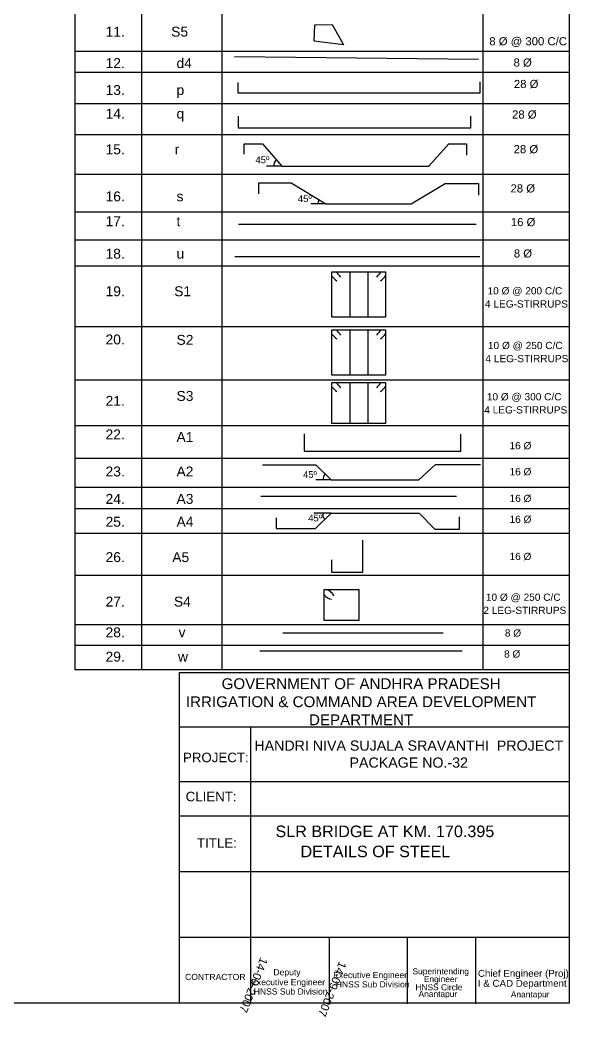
# Model space of a CAD drawing. Header units: inches. Extents: x 19308.8 to 19405.2, y 19125.9 to 19186.4.
# Drawn here: x 19384.81 to 19405.1, y 19125.95 to 19162.77 of the extents above; entities that cross this region are included whole.
import ezdxf

# ---------------------------------------------------------------- set-up
doc = ezdxf.new("R2010")
doc.units = ezdxf.units.IN
doc.header["$MEASUREMENT"] = 0
for name, color, linetype in [('DIMENSION', 255, 'Continuous'), ('DRAWING', 2, 'Continuous'), ('TEXT', 255, 'Continuous'), ('TXT @ 1', 7, 'Continuous')]:
    doc.layers.add(name, color=color, linetype=linetype)
doc.styles.add('Notes', font='arial.ttf', dxfattribs={"height": 0.1})
doc.styles.get("Standard").update_dxf_attribs({"font": 'arial.ttf'})

msp = doc.modelspace()

# ---------------------------------------------------------------- linework, layer by layer
at = {"layer": 'DIMENSION'}
for points in [[(19386.83749, 19186.43127), (19386.83749, 19138.78271), (19405.09623, 19138.78271)], [(19389.31027, 19173.11983), (19389.31027, 19138.78271)], [(19392.27711, 19173.11983), (19392.27711, 19138.78271)], [(19401.91238, 19173.11983), (19401.91238, 19138.78271)], [(19386.83749, 19161.61591), (19405.09623, 19161.61591)], [(19386.83749, 19160.84838), (19405.09623, 19160.84838)], [(19386.83749, 19159.68613), (19405.09623, 19159.68613)], [(19386.83749, 19158.53676), (19405.09623, 19158.53676)], [(19386.83749, 19157.08026), (19405.09623, 19157.08026)], [(19386.83749, 19155.68531), (19405.09623, 19155.68531)], [(19386.83749, 19154.65662), (19405.09623, 19154.65662)], [(19386.83749, 19153.69429), (19405.09623, 19153.69429)], [(19386.83749, 19151.4494), (19405.09623, 19151.4494)], [(19386.83749, 19149.4773), (19405.09623, 19149.4773)], [(19386.83749, 19147.79458), (19405.09623, 19147.79458)], [(19386.83749, 19146.58303), (19405.09623, 19146.58303)], [(19386.83749, 19145.52176), (19405.09623, 19145.52176)], [(19386.83749, 19144.73241), (19405.09623, 19144.73241)], [(19386.83749, 19143.81702), (19405.09623, 19143.81702)], [(19386.83749, 19142.26871), (19405.09623, 19142.26871)], [(19386.83749, 19140.44202), (19405.09623, 19140.44202)], [(19386.83749, 19139.68627), (19405.09623, 19139.68627)], [(19390.70302, 19126.4546), (19390.70302, 19138.6669), (19405.09623, 19138.6669)], [(19390.70302, 19136.66601), (19405.09623, 19136.66601)], [(19393.33244, 19136.66601), (19393.33244, 19126.4546)], [(19390.70302, 19134.64584), (19405.09623, 19134.64584)], [(19390.70302, 19133.37205), (19405.09623, 19133.37205)], [(19390.70302, 19131.32026), (19405.09623, 19131.32026)], [(19390.70302, 19128.89782), (19405.09623, 19128.89782)], [(19396.25173, 19126.43864), (19396.25173, 19128.89782)], [(19399.13233, 19126.43864), (19399.13233, 19128.89782)], [(19401.65674, 19126.43864), (19401.65674, 19128.89782)]]:
    msp.add_lwpolyline(points, dxfattribs=at)
at = {"layer": 'DRAWING'}
for points in [[(19309.00665, 19186.43127), (19405.09623, 19186.43127), (19405.09623, 19126.4546), (19309.00665, 19126.4546)], [(19395.70981, 19162.59802), (19396.34049, 19162.60811), (19396.76381, 19161.84858), (19395.68618, 19161.98819)], [(19396.34034, 19153.46969), (19398.32109, 19153.46969), (19398.32109, 19151.80117), (19396.34034, 19151.80117)], [(19396.34034, 19151.32609), (19398.32109, 19151.32609), (19398.32109, 19149.65757), (19396.34034, 19149.65757)], [(19396.34034, 19149.38122), (19398.32109, 19149.38122), (19398.32109, 19147.86872), (19396.34034, 19147.86872)], [(19396.05672, 19141.73406), (19397.33019, 19141.73406), (19397.33019, 19140.58998), (19396.05672, 19140.58998)]]:
    msp.add_lwpolyline(points, close=True, dxfattribs=at)
for points in [[(19392.74133, 19161.42021), (19401.753, 19161.32576)], [(19392.86448, 19160.45666), (19392.86448, 19160.08598), (19401.80859, 19160.08598), (19401.80859, 19160.48129)], [(19392.87393, 19159.22336), (19392.87393, 19158.78442), (19401.46547, 19158.78442), (19401.46547, 19159.21496)], [(19393.09448, 19157.81485), (19393.09448, 19158.19818), (19393.76921, 19158.19818), (19394.48309, 19157.37197), (19399.91203, 19157.37197), (19400.65121, 19158.19853), (19401.30459, 19158.19853), (19401.30459, 19157.77286)], [(19394.48309, 19157.37197), (19393.92522, 19157.37197)], [(19393.63964, 19156.35185), (19393.63964, 19156.75906), (19394.83102, 19156.75906), (19396.11471, 19155.97625), (19399.26978, 19155.97625), (19400.52252, 19156.73137), (19401.74573, 19156.73137), (19401.74573, 19156.30616)], [(19396.11471, 19155.97625), (19395.55685, 19155.97625)], [(19392.88466, 19155.23241), (19401.66984, 19155.23241)], [(19392.75611, 19154.03563), (19401.79584, 19154.03563)], [(19396.99944, 19153.46969), (19396.99944, 19151.80117)], [(19397.66618, 19153.46969), (19397.66618, 19151.80117)], [(19396.99944, 19151.32609), (19396.99944, 19149.65757)], [(19397.66618, 19151.32609), (19397.66618, 19149.65757)], [(19396.99944, 19149.38122), (19396.99944, 19147.86872)], [(19397.66618, 19149.38122), (19397.66618, 19147.86872)], [(19395.31026, 19147.4906), (19395.31026, 19146.84191), (19401.10042, 19146.84191), (19401.10042, 19147.47275)], [(19393.77194, 19146.33805), (19395.7469, 19146.33805), (19396.30695, 19145.78863), (19399.54537, 19145.78863), (19400.16725, 19146.34842), (19401.82909, 19146.34842)], [(19396.30695, 19145.78863), (19395.74909, 19145.78863)], [(19396.30695, 19145.78863), (19395.78603, 19145.78863)], [(19393.7091, 19145.18919), (19400.94358, 19145.18919)], [(19394.28429, 19144.38367), (19394.28429, 19143.98515), (19395.7293, 19143.98515), (19396.30559, 19144.55261), (19399.56382, 19144.55261), (19400.14397, 19143.96425), (19401.0521, 19143.96425), (19401.0521, 19144.42609)], [(19396.30559, 19144.55261), (19395.67333, 19144.55261)], [(19396.32758, 19142.83263), (19396.32758, 19142.38286), (19397.48089, 19142.38286), (19397.48089, 19143.56161)], [(19394.52638, 19140.13891), (19400.44909, 19140.13891)], [(19393.66935, 19139.46644), (19401.15308, 19139.46644)]]:
    msp.add_lwpolyline(points, dxfattribs=at)
for centre, radius, start, end in [((19394.36304, 19157.43271), 0.17011, 113.340228, 200.923238), ((19395.99467, 19156.037), 0.17011, 145.040686, 200.923238), ((19395.86335, 19152.77293), 0.93939, 31.909208, 47.877846), ((19398.78623, 19152.77293), 0.93939, 132.122154, 148.090792), ((19397.0786, 19153.8955), 0.93939, 218.197433, 233.550484), ((19397.57098, 19153.8955), 0.93939, 306.449516, 322.418154), ((19397.0786, 19151.7519), 0.93939, 218.197433, 233.550484), ((19395.86335, 19150.62932), 0.93939, 31.909208, 47.877846), ((19398.78623, 19150.62932), 0.93939, 132.122154, 148.090792), ((19397.57098, 19151.7519), 0.93939, 306.449516, 322.418154), ((19395.86335, 19148.68446), 0.93939, 31.909208, 47.877846), ((19398.78623, 19148.68446), 0.93939, 132.122154, 148.090792), ((19397.0786, 19149.80703), 0.93939, 218.197433, 233.550484), ((19397.57098, 19149.80703), 0.93939, 306.449516, 322.418154), ((19396.18691, 19145.84938), 0.17011, 121.705602, 200.923238), ((19396.15162, 19144.47261), 0.15377, 148.651642, 243.938184), ((19396.03949, 19141.34431), 0.39832, 20.891794, 76.813739), ((19396.38457, 19141.76855), 0.39832, 214.605208, 260.857918)]:
    msp.add_arc(centre, radius, start, end, dxfattribs=at)

# ---------------------------------------------------------------- texts
at = {"layer": 'DRAWING', "char_height": 0.25, "width": 1.627381, "attachment_point": 1}
for insert in [(19393.51293, 19157.73331), (19395.07939, 19156.29619), (19395.27162, 19146.10857), (19395.463, 19144.50311)]:
    msp.add_mtext('45{\\fArial|b0|i0|c0|p32;º  }', dxfattribs=dict(at, insert=insert))
at = {"layer": 'TEXT'}
for s, height, p in [('11.', 0.365766, (19387.97603, 19162.15732)), ('S5', 0.365766, (19390.40031, 19162.15732)), ('8 Ø @ 300 C/C', 0.2997288, (19402.15077, 19161.83648)), ('12.', 0.365766, (19387.97603, 19160.99629)), ('d4', 0.365766, (19390.59759, 19160.99629)), ('8 Ø ', 0.299729, (19403.04514, 19161.05112)), ('13.', 0.365766, (19387.97603, 19160.00113)), ('28 Ø ', 0.299729, (19403.05734, 19160.25929)), ('p', 0.36577, (19390.59759, 19160.00113)), ('14.', 0.365766, (19387.97603, 19159.12883)), ('q', 0.36577, (19390.59759, 19159.12883)), ('28 Ø ', 0.299729, (19402.98979, 19159.13177)), ('15.', 0.365766, (19387.97603, 19157.81056)), ('28 Ø ', 0.299729, (19403.04931, 19157.85119)), ('r', 0.36577, (19390.53039, 19157.81056)), ('28 Ø ', 0.299729, (19402.93336, 19156.4011)), ('16.', 0.365766, (19387.97603, 19156.07283)), ('s', 0.36577, (19390.59759, 19156.07283)), ('17.', 0.365766, (19387.97603, 19155.15613)), ('t', 0.36577, (19390.59759, 19155.15613)), ('16 Ø ', 0.299729, (19402.9457, 19155.15814)), ('18.', 0.365766, (19387.97603, 19153.95679)), ('u', 0.36577, (19390.59759, 19153.95679)), ('8 Ø ', 0.299729, (19403.05545, 19153.99915)), ('19.', 0.365766, (19387.97603, 19152.5709)), ('S1', 0.365766, (19390.51259, 19152.5709)), ('10 Ø @ 200 C/C', 0.2667587, (19402.0859, 19152.6358)), ('4 LEG-STIRRUPS', 0.2667587, (19401.99128, 19152.15099)), ('20.', 0.365766, (19387.97603, 19150.79018)), ('S2', 0.365766, (19390.59759, 19150.77485)), ('10 Ø @ 250 C/C', 0.2667587, (19402.10026, 19150.61708)), ('4 LEG-STIRRUPS', 0.2667587, (19402.00564, 19150.13227)), ('S3', 0.365766, (19390.59759, 19148.70417)), ('10 Ø @ 300 C/C', 0.2667587, (19402.05904, 19148.72339)), ('21.', 0.365766, (19387.97603, 19148.52186)), ('4 LEG-STIRRUPS', 0.2667587, (19401.96442, 19148.23858)), ('22.', 0.365766, (19387.97603, 19147.28415)), ('A1', 0.365766, (19390.59759, 19147.18709)), ('16 Ø', 0.266759, (19402.89777, 19146.91753)), ('23.', 0.365766, (19387.97603, 19145.91331)), ('A2', 0.365766, (19390.59759, 19145.91331)), ('16 Ø', 0.266759, (19402.89777, 19145.95572)), ('24.', 0.365766, (19387.97603, 19144.901)), ('A3', 0.365766, (19390.59759, 19144.901)), ('16 Ø', 0.266759, (19402.89777, 19144.96917)), ('25.', 0.365766, (19387.97603, 19144.05741)), ('A4', 0.365766, (19390.59759, 19144.05741)), ('16 Ø', 0.266759, (19402.89777, 19144.19606)), ('26.', 0.365766, (19387.97603, 19142.74985)), ('A5', 0.365766, (19390.44062, 19142.74985)), ('16 Ø', 0.266759, (19402.89777, 19142.82646)), ('10 Ø @ 250 C/C', 0.2667587, (19402.02431, 19141.31962)), ('27.', 0.365766, (19387.97603, 19141.10767)), ('S4', 0.365766, (19390.50136, 19141.10767)), ('2 LEG-STIRRUPS', 0.2667587, (19401.92969, 19140.8348)), ('28.', 0.365766, (19387.97603, 19139.97263)), ('v', 0.36577, (19390.67456, 19139.97263)), ('8 Ø', 0.266759, (19402.72467, 19139.99735)), ('29.', 0.365766, (19387.97603, 19139.07516)), ('8 Ø', 0.266759, (19402.69563, 19139.22393)), ('w', 0.36577, (19390.65178, 19139.07516)), ('SLR BRIDGE AT KM. 170.395 ', 0.426682, (19394.25228, 19132.59239)), ('Superintending ', 0.221653, (19399.31371, 19127.52523)), ('Chief Engineer (Proj)', 0.2574249, (19401.72961, 19127.43232)), ('I & CAD Department', 0.2574249, (19401.72969, 19127.06327)), ('HNSS Circle', 0.221653, (19399.42015, 19126.93593)), ('Anantapur', 0.221653, (19399.53758, 19126.68928)), ('Anantapur', 0.221653, (19402.94683, 19126.67524))]:
    msp.add_text(s, height=height, dxfattribs=at).set_placement(p)
at = {"layer": 'TEXT', "color": 7}
for s, height, p in [('Deputy', 0.226682, (19394.17727, 19127.48859)), ('Executive Engineer', 0.2266817, (19396.38494, 19127.38434)), ('Executive Engineer', 0.2266817, (19393.35538, 19127.12186)), ('HNSS Sub Division', 0.2266817, (19396.47825, 19127.04121)), ('HNSS Sub Division', 0.2266817, (19393.44869, 19126.77873))]:
    msp.add_text(s, height=height, dxfattribs=at).set_placement(p)
for s, insert, char_height, width, attachment_point in [('GOVERNMENT OF ANDHRA PRADESH\\PIRRIGATION & COMMAND AREA DEVELOPMENT DEPARTMENT', (19397.41634, 19137.59169), 0.4000265, 15.3753137, 5), ('PROJECT:', (19390.83765, 19135.70939), 0.350951, 2.8522693, 1), ('CLIENT:', (19390.93507, 19134.26677), 0.350951, 2.8522693, 1), ('TITLE:', (19391.3547, 19132.55127), 0.350951, 2.8522693, 1), ('\\PCONTRACTOR', (19390.91383, 19127.61497), 0.226682, 3.3748254, 4)]:
    msp.add_mtext(s, dxfattribs=dict(at, insert=insert, char_height=char_height, width=width, attachment_point=attachment_point))
at = {"layer": 'TEXT'}
for s, insert, char_height, width, attachment_point in [('HANDRI NIVA SUJALA SRAVANTHI  PROJECT\\PPACKAGE NO.-32', (19399.17549, 19136.16032), 0.3758681, 16.1086309, 2), ('DETAILS OF STEEL', (19395.17726, 19132.27648), 0.426682, 14.4218517, 1), ('Engineer', (19399.73257, 19127.45862), 0.221653, 1.2802048, 1)]:
    msp.add_mtext(s, dxfattribs=dict(at, insert=insert, char_height=char_height, width=width, attachment_point=attachment_point))
at = {"layer": 'TXT @ 1', "style": 'Notes'}
for p in [(19393.70166, 19128.17145), (19396.60847, 19128.02434)]:
    msp.add_text('14-09-2007', height=0.299443, rotation=248.185399, dxfattribs=at).set_placement(p)

doc.saveas('drawing.dxf')
